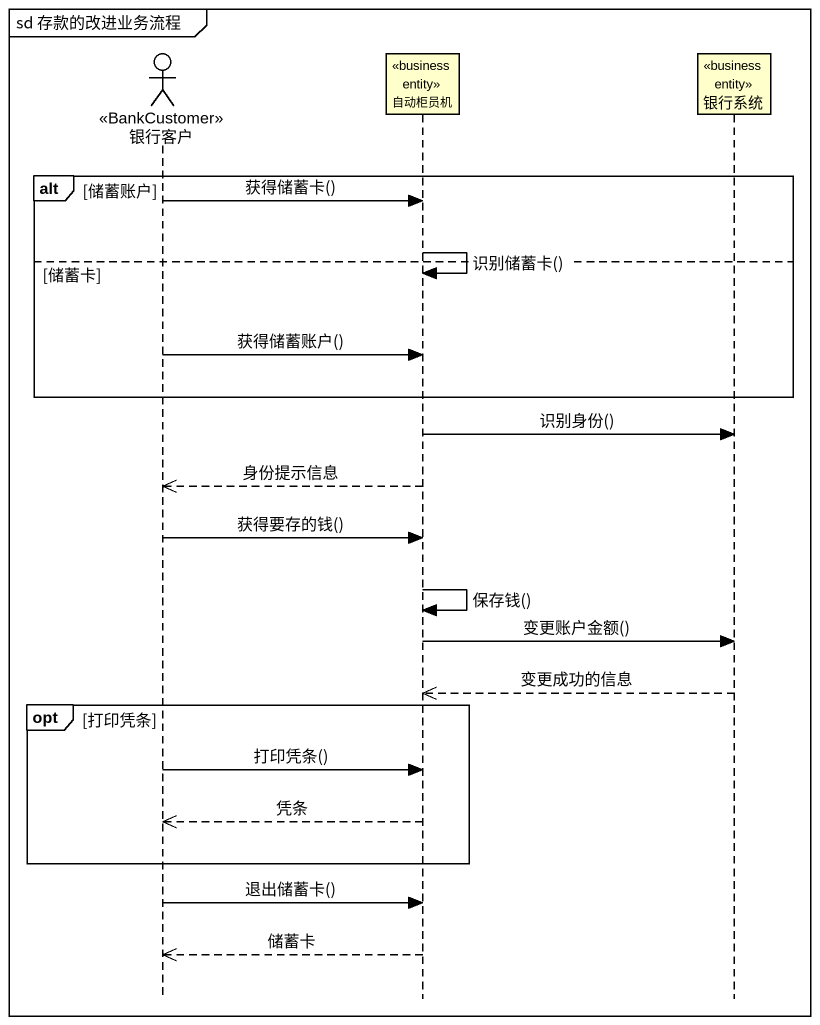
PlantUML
@startuml
mainframe sd 存款的改进业务流程
hide footbox
actor 银行客户 <<BankCustomer>>
participant 自动柜员机 <<business entity>>
participant 银行系统 <<business entity>>

alt 储蓄账户
  银行客户 -> 自动柜员机 : 获得储蓄卡()
  自动柜员机 -> 自动柜员机 : 识别储蓄卡()
else 储蓄卡
  银行客户 -> 自动柜员机 : 获得储蓄账户()
end
自动柜员机 -> 银行系统 : 识别身份()
自动柜员机 -->> 银行客户 : 身份提示信息
银行客户 -> 自动柜员机 : 获得要存的钱()
自动柜员机 -> 自动柜员机 : 保存钱()
自动柜员机 -> 银行系统 : 变更账户金额()
银行系统 -->> 自动柜员机 : 变更成功的信息
opt 打印凭条
  银行客户 -> 自动柜员机 : 打印凭条()
  自动柜员机 -->> 银行客户 : 凭条
end
银行客户 -> 自动柜员机 : 退出储蓄卡()
自动柜员机 -->> 银行客户 : 储蓄卡
@enduml
